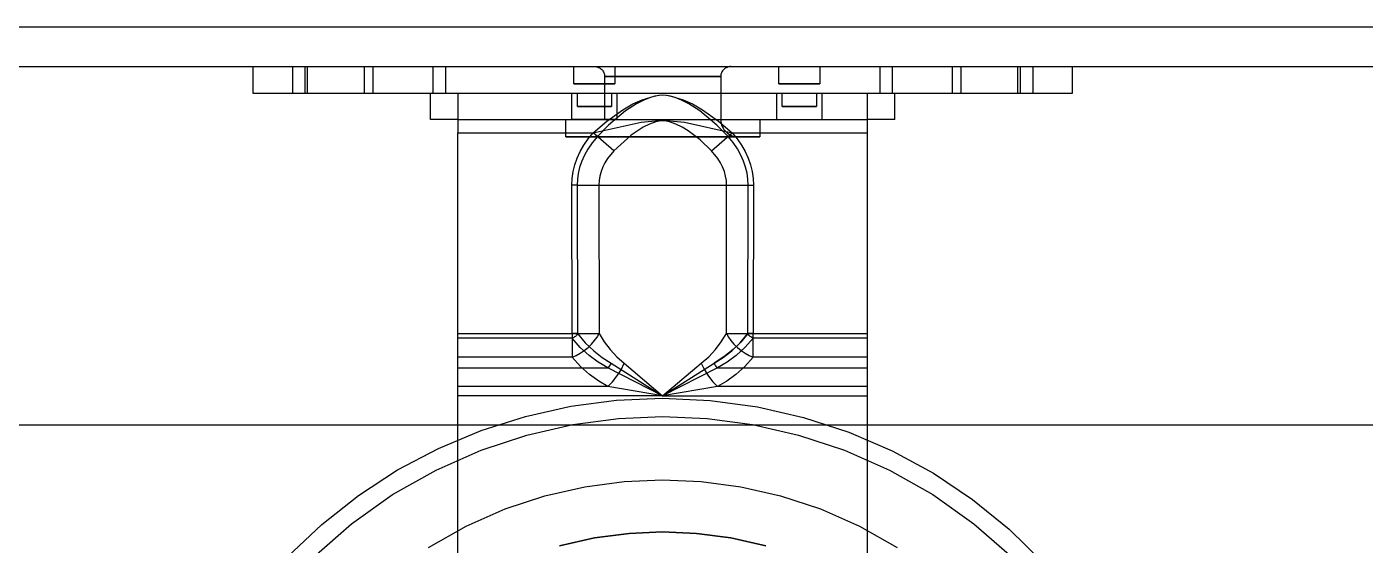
# Model space of a CAD drawing. Header units: millimetres. Extents: x 10366 to 13995, y 24552 to 29685.
# Drawn here: x 11777.9 to 11878.7, y 28018.4 to 28057.5 of the extents above; entities that cross this region are included whole.
import ezdxf

# ---------------------------------------------------------------- set-up
doc = ezdxf.new("R2010")
doc.units = ezdxf.units.MM
doc.header["$LTSCALE"] = 3
doc.layers.add('DomyÅ›lny', color=7, linetype='Continuous')

msp = doc.modelspace()

# ---------------------------------------------------------------- linework, layer by layer
at = {"layer": 'DomyÅ›lny'}
for p, q in [((11235.12, 28057.45), (11918.94, 28057.45)), ((11232.03, 28054.45), (11922.03, 28054.45)), ((11794.89, 28054.45), (11794.89, 28052.45)), ((11797.87, 28054.45), (11797.87, 28052.45)), ((11798.81, 28054.45), (11798.81, 28052.45)), ((11799.01, 28052.45), (11799.01, 28054.45)), ((11803.32, 28052.45), (11803.32, 28054.45)), ((11803.96, 28052.45), (11803.96, 28054.45)), ((11808.47, 28054.45), (11808.47, 28052.45)), ((11809.41, 28054.45), (11809.41, 28052.45)), ((11819.09, 28053.15), (11819.09, 28054.45)), ((11822.18, 28054.45), (11822.18, 28053.15)), ((11834.54, 28053.15), (11834.54, 28054.45)), ((11837.63, 28054.45), (11837.63, 28053.15)), ((11842.16, 28054.45), (11842.16, 28052.45)), ((11843.09, 28052.45), (11843.09, 28054.45)), ((11847.61, 28054.45), (11847.61, 28052.45)), ((11848.24, 28054.45), (11848.24, 28052.45)), ((11852.56, 28052.45), (11852.56, 28054.45)), ((11852.76, 28052.45), (11852.76, 28054.45)), ((11853.69, 28054.45), (11853.69, 28052.45)), ((11856.68, 28052.45), (11856.68, 28054.45)), ((11821.41, 28050.45), (11821.41, 28053.71)), ((11830.16, 28053.71), (11830.16, 28050.45)), ((11799.01, 28052.45), (11852.56, 28052.45)), ((11808.28, 28050.45), (11808.28, 28052.45)), ((11818.94, 28050.45), (11818.94, 28052.45)), ((11819.35, 28051.45), (11819.35, 28052.45)), ((11821.92, 28052.45), (11821.92, 28051.45)), ((11822.33, 28052.45), (11822.33, 28050.45)), ((11834.38, 28050.45), (11834.38, 28052.45)), ((11834.79, 28051.45), (11834.79, 28052.45)), ((11837.37, 28052.45), (11837.37, 28051.45)), ((11837.78, 28052.45), (11837.78, 28050.45)), ((11843.29, 28050.45), (11843.29, 28052.45)), ((11810.34, 28050.45), (11808.28, 28050.45)), ((11810.34, 28050.45), (11841.23, 28050.45)), ((11818.47, 28049.15), (11818.47, 28050.45)), ((11833.1, 28050.45), (11833.1, 28049.15)), ((11843.29, 28050.45), (11841.23, 28050.45)), ((11810.34, 28049.45), (11820.55, 28049.45)), ((11810.34, 28034.32), (11810.34, 28049.45)), ((11831.02, 28049.45), (11841.23, 28049.45)), ((11841.23, 28034.32), (11841.23, 28049.45)), ((11818.96, 28034.32), (11818.94, 28045.5)), ((11832.63, 28045.5), (11832.61, 28034.32)), ((11810.34, 28034.32), (11818.96, 28034.32)), ((11832.61, 28034.32), (11841.23, 28034.32)), ((11818.96, 28033.97), (11810.34, 28033.97)), ((11810.34, 28031.74), (11810.34, 28033.97)), ((11841.23, 28033.97), (11832.61, 28033.97)), ((11841.23, 28031.74), (11841.23, 28033.97)), ((11818.96, 28032.55), (11810.34, 28032.55)), ((11841.23, 28032.55), (11832.61, 28032.55)), ((11810.34, 28031.74), (11821.65, 28031.74)), ((11829.92, 28031.74), (11841.23, 28031.74)), ((11821.65, 28030.33), (11810.34, 28030.33)), ((11841.23, 28030.33), (11829.92, 28030.33)), ((11825.78, 28029.62), (11810.34, 28029.62)), ((11810.34, 28001.93), (11810.34, 28029.62)), ((11825.78, 28029.62), (11841.23, 28029.62)), ((11841.23, 28001.93), (11841.23, 28029.62)), ((11232.03, 28027.45), (11922.03, 28027.45))]:
    msp.add_line(p, q, dxfattribs=at)
for points in [[(11820.64, 28054.45, 0), (11820.72, 28054.45, 0), (11820.79, 28054.44, 0), (11820.87, 28054.42, 0), (11820.94, 28054.39, 0), (11821.01, 28054.36, 0), (11821.07, 28054.32, 0), (11821.13, 28054.28, 0), (11821.19, 28054.23, 0), (11821.24, 28054.18, 0), (11821.28, 28054.12, 0), (11821.32, 28054.06, 0), (11821.35, 28053.99, 0), (11821.38, 28053.92, 0), (11821.39, 28053.85, 0), (11821.4, 28053.78, 0), (11821.41, 28053.71, 0)], [(11830.92, 28054.45, 0), (11830.85, 28054.45, 0), (11830.77, 28054.44, 0), (11830.7, 28054.42, 0), (11830.63, 28054.39, 0), (11830.56, 28054.36, 0), (11830.49, 28054.32, 0), (11830.43, 28054.28, 0), (11830.38, 28054.23, 0), (11830.33, 28054.18, 0), (11830.29, 28054.12, 0), (11830.25, 28054.06, 0), (11830.22, 28053.99, 0), (11830.19, 28053.92, 0), (11830.17, 28053.85, 0), (11830.16, 28053.78, 0), (11830.16, 28053.71, 0)], [(11825.78, 28053.71, 0), (11821.71, 28053.71, 0), (11821.42, 28053.71, 0), (11821.41, 28053.71, 0), (11821.41, 28053.71, 0), (11821.41, 28053.71, 0), (11821.41, 28053.71, 0), (11821.41, 28053.71, 0), (11821.41, 28053.71, 0), (11821.41, 28053.71, 0), (11821.41, 28053.71, 0), (11821.41, 28053.71, 0), (11821.41, 28053.71, 0), (11821.41, 28053.71, 0), (11821.41, 28053.71, 0), (11821.41, 28053.71, 0), (11821.41, 28053.71, 0), (11821.41, 28053.71, 0), (11821.41, 28053.71, 0), (11821.41, 28053.71, 0), (11821.42, 28053.71, 0), (11821.48, 28053.71, 0), (11821.7, 28053.71, 0), (11824.09, 28053.71, 0), (11830.16, 28053.71, 0)], [(11830.16, 28053.71, 0), (11830.16, 28053.71, 0), (11830.16, 28053.71, 0), (11830.16, 28053.71, 0), (11830.16, 28053.71, 0), (11830.16, 28053.71, 0), (11830.16, 28053.71, 0), (11830.16, 28053.71, 0), (11830.16, 28053.71, 0), (11830.16, 28053.71, 0), (11830.16, 28053.71, 0), (11830.16, 28053.71, 0), (11830.16, 28053.71, 0), (11830.15, 28053.71, 0), (11830.13, 28053.71, 0), (11830.03, 28053.71, 0), (11829.62, 28053.71, 0), (11825.78, 28053.71, 0)], [(11794.89, 28052.45, 0), (11794.89, 28052.45, 0), (11794.89, 28052.45, 0), (11794.89, 28052.45, 0), (11794.89, 28052.45, 0), (11794.89, 28052.45, 0), (11794.89, 28052.45, 0), (11794.89, 28052.45, 0), (11794.89, 28052.45, 0), (11794.89, 28052.45, 0), (11794.89, 28052.45, 0), (11794.89, 28052.45, 0), (11794.89, 28052.45, 0), (11794.9, 28052.45, 0), (11794.92, 28052.45, 0), (11795.01, 28052.45, 0), (11795.4, 28052.45, 0), (11799.01, 28052.45, 0)], [(11810.34, 28052.45, 0), (11810.34, 28052.45, 0), (11810.34, 28052.45, 0), (11810.34, 28052.45, 0), (11810.34, 28052.45, 0), (11810.34, 28052.45, 0), (11810.34, 28052.45, 0), (11810.34, 28052.45, 0), (11810.34, 28052.45, 0), (11810.34, 28052.45, 0), (11810.34, 28052.45, 0), (11810.34, 28052.45, 0), (11810.34, 28052.44, 0), (11810.34, 28052.43, 0), (11810.34, 28052.35, 0), (11810.34, 28051.6, 0), (11810.34, 28049.45, 0)], [(11820.55, 28049.45, 0), (11821.58, 28050.34, 0), (11822.78, 28051.2, 0), (11823.53, 28051.63, 0), (11824.24, 28051.95, 0), (11825.15, 28052.23, 0), (11825.49, 28052.29, 0), (11825.78, 28052.31, 0), (11826.08, 28052.29, 0), (11826.42, 28052.23, 0), (11827.33, 28051.95, 0), (11828.04, 28051.63, 0), (11828.79, 28051.2, 0), (11829.99, 28050.34, 0), (11831.02, 28049.45, 0)], [(11830.71, 28049.18, 0), (11829.87, 28050.03, 0), (11828.57, 28051.12, 0), (11827.74, 28051.65, 0), (11827.2, 28051.92, 0), (11826.71, 28052.11, 0), (11826.36, 28052.22, 0), (11826.06, 28052.28, 0), (11825.78, 28052.3, 0), (11825.51, 28052.28, 0), (11825.2, 28052.22, 0), (11824.86, 28052.11, 0), (11824.37, 28051.92, 0), (11823.82, 28051.65, 0), (11822.99, 28051.12, 0), (11821.7, 28050.03, 0), (11820.86, 28049.18, 0)], [(11841.23, 28049.45, 0), (11841.23, 28052.45, 0)], [(11852.56, 28052.45, 0), (11856.68, 28052.45, 0)], [(11820.55, 28049.45, 0), (11824.15, 28050.27, 0), (11825.78, 28050.4, 0), (11827.42, 28050.27, 0), (11831.02, 28049.45, 0)], [(11829.47, 28048.09, 0), (11828.6, 28048.92, 0), (11827.7, 28049.61, 0), (11827.24, 28049.89, 0), (11826.78, 28050.11, 0), (11826.3, 28050.28, 0), (11826.05, 28050.33, 0), (11825.78, 28050.36, 0), (11825.51, 28050.33, 0), (11825.26, 28050.28, 0), (11824.79, 28050.11, 0), (11824.32, 28049.89, 0), (11823.41, 28049.29, 0), (11822.1, 28048.09, 0)], [(11830.16, 28050.45, 0), (11830.17, 28050.32, 0), (11830.19, 28050.18, 0), (11830.22, 28050.06, 0), (11830.27, 28049.93, 0), (11830.33, 28049.81, 0), (11830.4, 28049.7, 0), (11830.49, 28049.6, 0), (11830.58, 28049.51, 0), (11830.67, 28049.43, 0), (11830.78, 28049.35, 0), (11830.89, 28049.29, 0), (11831.01, 28049.24, 0), (11831.13, 28049.2, 0), (11831.25, 28049.17, 0), (11831.37, 28049.16, 0), (11831.5, 28049.15, 0)], [(11818.94, 28045.5, 0), (11818.96, 28046.02, 0), (11819.03, 28046.53, 0), (11819.16, 28047.04, 0), (11819.33, 28047.54, 0), (11819.56, 28048.05, 0), (11819.84, 28048.53, 0), (11820.17, 28049.01, 0), (11820.55, 28049.45, 0)], [(11820.86, 28049.18, 0), (11820.46, 28048.71, 0), (11820.14, 28048.23, 0), (11819.88, 28047.76, 0), (11819.67, 28047.28, 0), (11819.52, 28046.84, 0), (11819.42, 28046.4, 0), (11819.36, 28045.95, 0), (11819.34, 28045.5, 0)], [(11820.86, 28049.18, 0), (11820.55, 28049.45, 0)], [(11822.1, 28048.09, 0), (11820.55, 28049.45, 0)], [(11829.47, 28048.09, 0), (11831.02, 28049.45, 0)], [(11831.02, 28049.45, 0), (11830.71, 28049.18, 0)], [(11832.22, 28045.5, 0), (11832.2, 28045.96, 0), (11832.14, 28046.42, 0), (11832.03, 28046.87, 0), (11831.88, 28047.31, 0), (11831.68, 28047.78, 0), (11831.42, 28048.25, 0), (11831.1, 28048.72, 0), (11830.71, 28049.18, 0)], [(11831.02, 28049.45, 0), (11831.39, 28049.01, 0), (11831.73, 28048.53, 0), (11832, 28048.05, 0), (11832.23, 28047.54, 0), (11832.41, 28047.04, 0), (11832.53, 28046.54, 0), (11832.61, 28046.02, 0), (11832.63, 28045.5, 0)], [(11822.1, 28048.09, 0), (11821.63, 28047.52, 0), (11821.43, 28047.2, 0), (11821.27, 28046.88, 0), (11821.14, 28046.54, 0), (11821.05, 28046.2, 0), (11820.99, 28045.86, 0), (11820.97, 28045.51, 0)], [(11830.6, 28045.51, 0), (11830.58, 28045.86, 0), (11830.52, 28046.2, 0), (11830.43, 28046.54, 0), (11830.3, 28046.88, 0), (11830.13, 28047.2, 0), (11829.94, 28047.52, 0), (11829.47, 28048.09, 0)], [(11819.34, 28045.5, 0), (11818.94, 28045.5, 0)], [(11819.34, 28045.5, 0), (11832.22, 28045.5, 0)], [(11819.34, 28045.5, 0), (11819.36, 28034.32, 0)], [(11820.97, 28045.51, 0), (11820.99, 28034.32, 0)], [(11830.58, 28034.32, 0), (11830.6, 28045.51, 0)], [(11832.2, 28034.32, 0), (11832.22, 28045.5, 0)], [(11832.22, 28045.5, 0), (11832.63, 28045.5, 0)], [(11810.34, 28033.97, 0), (11810.34, 28034.32, 0)], [(11818.96, 28034.32, 0), (11818.96, 28032.55, 0)], [(11818.96, 28034.32, 0), (11820.99, 28034.32, 0)], [(11818.96, 28032.55, 0), (11819.26, 28032.68, 0), (11819.57, 28032.85, 0), (11819.87, 28033.05, 0), (11820.16, 28033.28, 0), (11820.42, 28033.53, 0), (11820.65, 28033.79, 0), (11820.84, 28034.06, 0), (11820.99, 28034.32, 0)], [(11819.36, 28034.32, 0), (11819.33, 28034.27, 0), (11819.29, 28034.21, 0), (11819.25, 28034.16, 0), (11819.2, 28034.11, 0), (11819.14, 28034.07, 0), (11819.08, 28034.03, 0), (11819.02, 28033.99, 0), (11818.96, 28033.97, 0)], [(11818.96, 28034.32, 0), (11818.96, 28033.97, 0)], [(11819.36, 28034.32, 0), (11818.96, 28034.32, 0)], [(11819.36, 28034.32, 0), (11819.95, 28033.63, 0), (11820.58, 28033.02, 0), (11821.22, 28032.52, 0), (11821.89, 28032.1, 0)], [(11820.99, 28034.32, 0), (11821.38, 28033.71, 0), (11821.82, 28033.12, 0), (11822.32, 28032.58, 0), (11822.88, 28032.1, 0)], [(11828.69, 28032.1, 0), (11829.25, 28032.58, 0), (11829.75, 28033.12, 0), (11830.19, 28033.71, 0), (11830.58, 28034.32, 0)], [(11829.67, 28032.1, 0), (11830.34, 28032.52, 0), (11830.99, 28033.02, 0), (11831.62, 28033.63, 0), (11832.2, 28034.32, 0)], [(11832.2, 28034.32, 0), (11831.67, 28033.68, 0), (11831.1, 28033.12, 0), (11830.4, 28032.56, 0), (11829.67, 28032.1, 0)], [(11830.58, 28034.32, 0), (11830.73, 28034.06, 0), (11830.92, 28033.79, 0), (11831.15, 28033.53, 0), (11831.41, 28033.28, 0), (11831.69, 28033.05, 0), (11832, 28032.85, 0), (11832.31, 28032.68, 0), (11832.61, 28032.55, 0)], [(11830.58, 28034.32, 0), (11832.61, 28034.32, 0)], [(11832.61, 28034.32, 0), (11832.2, 28034.32, 0)], [(11832.61, 28033.97, 0), (11832.55, 28033.99, 0), (11832.49, 28034.03, 0), (11832.43, 28034.07, 0), (11832.37, 28034.11, 0), (11832.32, 28034.16, 0), (11832.27, 28034.21, 0), (11832.23, 28034.27, 0), (11832.2, 28034.32, 0)], [(11832.61, 28033.97, 0), (11832.61, 28034.32, 0)], [(11832.61, 28032.55, 0), (11832.61, 28034.32, 0)], [(11841.23, 28033.97, 0), (11841.23, 28034.32, 0)], [(11821.65, 28031.74, 0), (11820.92, 28032.17, 0), (11820.25, 28032.67, 0), (11819.56, 28033.28, 0), (11818.96, 28033.97, 0)], [(11832.61, 28033.97, 0), (11832, 28033.29, 0), (11831.32, 28032.67, 0), (11830.64, 28032.17, 0), (11829.92, 28031.74, 0)], [(11821.65, 28030.33, 0), (11820.96, 28030.73, 0), (11820.27, 28031.24, 0), (11819.59, 28031.84, 0), (11818.96, 28032.55, 0)], [(11821.65, 28030.33, 0), (11822, 28030.68, 0), (11822.33, 28031.11, 0), (11822.64, 28031.6, 0), (11822.88, 28032.1, 0)], [(11821.89, 28032.1, 0), (11821.87, 28032.05, 0), (11821.83, 28031.97, 0), (11821.75, 28031.86, 0), (11821.7, 28031.8, 0), (11821.65, 28031.74, 0)], [(11821.89, 28032.1, 0), (11825.78, 28029.62, 0)], [(11822.88, 28032.1, 0), (11825.78, 28029.62, 0)], [(11825.78, 28029.62, 0), (11828.69, 28032.1, 0)], [(11825.78, 28029.62, 0), (11829.67, 28032.1, 0)], [(11828.69, 28032.1, 0), (11828.93, 28031.6, 0), (11829.23, 28031.11, 0), (11829.57, 28030.68, 0), (11829.92, 28030.33, 0)], [(11829.92, 28031.74, 0), (11829.86, 28031.8, 0), (11829.77, 28031.92, 0), (11829.71, 28032.01, 0), (11829.67, 28032.1, 0)], [(11832.61, 28032.55, 0), (11831.97, 28031.84, 0), (11831.3, 28031.24, 0), (11830.61, 28030.73, 0), (11829.92, 28030.33, 0)], [(11810.34, 28029.62, 0), (11810.34, 28031.74, 0)], [(11825.78, 28029.62, 0), (11821.65, 28031.74, 0)], [(11829.92, 28031.74, 0), (11825.78, 28029.62, 0)], [(11841.23, 28029.62, 0), (11841.23, 28031.74, 0)], [(11825.78, 28029.62, 0), (11821.65, 28030.33, 0)], [(11829.92, 28030.33, 0), (11825.78, 28029.62, 0)], [(11797.51, 28017.5, 0), (11800.08, 28019.94, 0), (11802.85, 28022.12, 0), (11805.8, 28024.04, 0), (11808.88, 28025.67, 0), (11812.11, 28027.02, 0), (11815.44, 28028.08, 0), (11818.85, 28028.84, 0), (11822.31, 28029.3, 0), (11825.78, 28029.45, 0)], [(11825.78, 28029.45, 0), (11829.37, 28029.29, 0), (11832.92, 28028.81, 0), (11836.4, 28028, 0), (11839.8, 28026.9, 0), (11843.07, 28025.49, 0), (11846.19, 28023.79, 0), (11849.13, 28021.82, 0), (11851.89, 28019.58, 0), (11854.41, 28017.12, 0)], [(11799.48, 28017.49, 0), (11802.34, 28019.99, 0), (11805.43, 28022.18, 0), (11808.7, 28024.03, 0), (11812.09, 28025.53, 0), (11815.55, 28026.67, 0), (11819.02, 28027.47, 0), (11822.44, 28027.92, 0), (11825.78, 28028.07, 0)], [(11825.78, 28028.07, 0), (11829.13, 28027.92, 0), (11832.55, 28027.47, 0), (11836.02, 28026.67, 0), (11839.48, 28025.53, 0), (11842.87, 28024.03, 0), (11846.14, 28022.18, 0), (11849.23, 28019.99, 0), (11852.09, 28017.49, 0)], [(11808.12, 28018.19, 0), (11810.96, 28019.8, 0), (11813.9, 28021.1, 0), (11816.9, 28022.09, 0), (11819.91, 28022.78, 0), (11822.88, 28023.17, 0), (11825.78, 28023.3, 0), (11828.68, 28023.17, 0), (11831.66, 28022.78, 0), (11834.67, 28022.09, 0), (11837.67, 28021.1, 0), (11840.61, 28019.8, 0), (11843.45, 28018.19, 0)], [(11818.01, 28018.32, 0), (11820.64, 28018.92, 0), (11823.25, 28019.26, 0), (11825.78, 28019.37, 0), (11828.32, 28019.26, 0), (11830.92, 28018.92, 0), (11833.55, 28018.32, 0)], [(11833.55, 28018.32, 0), (11830.92, 28018.92, 0), (11828.32, 28019.26, 0), (11825.78, 28019.37, 0), (11823.25, 28019.26, 0), (11820.64, 28018.92, 0), (11818.01, 28018.32, 0)]]:
    msp.add_polyline3d(points, dxfattribs=at)
for points in [[(11822.18, 28053.15, 0), (11822.18, 28053.15, 0), (11822.18, 28053.15, 0), (11822.18, 28053.15, 0), (11822.18, 28053.15, 0), (11822.18, 28053.15, 0), (11822.18, 28053.15, 0), (11822.18, 28053.15, 0), (11822.18, 28053.15, 0), (11822.18, 28053.15, 0), (11822.18, 28053.15, 0), (11822.18, 28053.15, 0), (11822.17, 28053.15, 0), (11822.13, 28053.15, 0), (11821.99, 28053.15, 0), (11819.32, 28053.15, 0), (11819.1, 28053.15, 0), (11819.09, 28053.15, 0), (11819.09, 28053.15, 0), (11819.09, 28053.15, 0), (11819.09, 28053.15, 0), (11819.09, 28053.15, 0), (11819.09, 28053.15, 0), (11819.09, 28053.15, 0), (11819.09, 28053.15, 0), (11819.09, 28053.15, 0), (11819.09, 28053.15, 0), (11819.09, 28053.15, 0), (11819.09, 28053.15, 0), (11819.09, 28053.15, 0), (11819.09, 28053.15, 0), (11819.09, 28053.15, 0), (11819.09, 28053.15, 0), (11819.09, 28053.15, 0), (11819.1, 28053.15, 0), (11819.13, 28053.15, 0), (11819.28, 28053.15, 0)], [(11837.63, 28053.15, 0), (11837.63, 28053.15, 0), (11837.63, 28053.15, 0), (11837.63, 28053.15, 0), (11837.63, 28053.15, 0), (11837.63, 28053.15, 0), (11837.63, 28053.15, 0), (11837.63, 28053.15, 0), (11837.63, 28053.15, 0), (11837.63, 28053.15, 0), (11837.63, 28053.15, 0), (11837.62, 28053.15, 0), (11837.62, 28053.15, 0), (11837.58, 28053.15, 0), (11837.44, 28053.15, 0), (11834.77, 28053.15, 0), (11834.54, 28053.15, 0), (11834.54, 28053.15, 0), (11834.54, 28053.15, 0), (11834.54, 28053.15, 0), (11834.54, 28053.15, 0), (11834.54, 28053.15, 0), (11834.54, 28053.15, 0), (11834.54, 28053.15, 0), (11834.54, 28053.15, 0), (11834.54, 28053.15, 0), (11834.54, 28053.15, 0), (11834.54, 28053.15, 0), (11834.54, 28053.15, 0), (11834.54, 28053.15, 0), (11834.54, 28053.15, 0), (11834.54, 28053.15, 0), (11834.54, 28053.15, 0), (11834.54, 28053.15, 0), (11834.55, 28053.15, 0), (11834.58, 28053.15, 0), (11834.73, 28053.15, 0)], [(11821.92, 28051.45, 0), (11821.92, 28051.45, 0), (11821.92, 28051.45, 0), (11821.92, 28051.45, 0), (11821.92, 28051.45, 0), (11821.92, 28051.45, 0), (11821.92, 28051.45, 0), (11821.92, 28051.45, 0), (11821.92, 28051.45, 0), (11821.92, 28051.45, 0), (11821.92, 28051.45, 0), (11821.92, 28051.45, 0), (11821.91, 28051.45, 0), (11821.88, 28051.45, 0), (11821.76, 28051.45, 0), (11819.54, 28051.45, 0), (11819.35, 28051.45, 0), (11819.35, 28051.45, 0), (11819.35, 28051.45, 0), (11819.35, 28051.45, 0), (11819.35, 28051.45, 0), (11819.35, 28051.45, 0), (11819.35, 28051.45, 0), (11819.35, 28051.45, 0), (11819.35, 28051.45, 0), (11819.35, 28051.45, 0), (11819.35, 28051.45, 0), (11819.35, 28051.45, 0), (11819.35, 28051.45, 0), (11819.35, 28051.45, 0), (11819.35, 28051.45, 0), (11819.35, 28051.45, 0), (11819.35, 28051.45, 0), (11819.35, 28051.45, 0), (11819.36, 28051.45, 0), (11819.38, 28051.45, 0), (11819.51, 28051.45, 0)], [(11837.37, 28051.45, 0), (11837.37, 28051.45, 0), (11837.37, 28051.45, 0), (11837.37, 28051.45, 0), (11837.37, 28051.45, 0), (11837.37, 28051.45, 0), (11837.37, 28051.45, 0), (11837.37, 28051.45, 0), (11837.37, 28051.45, 0), (11837.37, 28051.45, 0), (11837.37, 28051.45, 0), (11837.37, 28051.45, 0), (11837.36, 28051.45, 0), (11837.33, 28051.45, 0), (11837.21, 28051.45, 0), (11834.99, 28051.45, 0), (11834.8, 28051.45, 0), (11834.8, 28051.45, 0), (11834.79, 28051.45, 0), (11834.79, 28051.45, 0), (11834.79, 28051.45, 0), (11834.79, 28051.45, 0), (11834.79, 28051.45, 0), (11834.79, 28051.45, 0), (11834.79, 28051.45, 0), (11834.79, 28051.45, 0), (11834.79, 28051.45, 0), (11834.79, 28051.45, 0), (11834.79, 28051.45, 0), (11834.79, 28051.45, 0), (11834.79, 28051.45, 0), (11834.79, 28051.45, 0), (11834.8, 28051.45, 0), (11834.8, 28051.45, 0), (11834.8, 28051.45, 0), (11834.83, 28051.45, 0), (11834.95, 28051.45, 0)], [(11818.94, 28050.45, 0), (11818.94, 28050.45, 0), (11818.94, 28050.45, 0), (11818.94, 28050.45, 0), (11818.94, 28050.45, 0), (11818.94, 28050.45, 0), (11818.94, 28050.45, 0), (11818.94, 28050.45, 0), (11818.94, 28050.45, 0), (11818.94, 28050.45, 0), (11818.94, 28050.45, 0), (11818.94, 28050.45, 0), (11818.95, 28050.45, 0), (11818.98, 28050.45, 0), (11819.14, 28050.45, 0), (11822.08, 28050.45, 0), (11822.33, 28050.45, 0), (11822.33, 28050.45, 0), (11822.33, 28050.45, 0), (11822.33, 28050.45, 0), (11822.33, 28050.45, 0), (11822.33, 28050.45, 0), (11822.33, 28050.45, 0), (11822.33, 28050.45, 0), (11822.33, 28050.45, 0), (11822.33, 28050.45, 0), (11822.33, 28050.45, 0), (11822.33, 28050.45, 0), (11822.33, 28050.45, 0), (11822.33, 28050.45, 0), (11822.33, 28050.45, 0), (11822.33, 28050.45, 0), (11822.33, 28050.45, 0), (11822.33, 28050.45, 0), (11822.32, 28050.45, 0), (11822.28, 28050.45, 0), (11822.12, 28050.45, 0)], [(11833.1, 28049.15, 0), (11833.1, 28049.15, 0), (11833.1, 28049.15, 0), (11833.1, 28049.15, 0), (11833.1, 28049.15, 0), (11833.1, 28049.15, 0), (11833.1, 28049.15, 0), (11833.1, 28049.15, 0), (11833.1, 28049.15, 0), (11833.09, 28049.15, 0), (11833.09, 28049.15, 0), (11833.08, 28049.15, 0), (11833.04, 28049.15, 0), (11832.88, 28049.15, 0), (11832.19, 28049.15, 0), (11819.58, 28049.15, 0), (11818.51, 28049.15, 0), (11818.48, 28049.15, 0), (11818.47, 28049.15, 0), (11818.47, 28049.15, 0), (11818.47, 28049.15, 0), (11818.47, 28049.15, 0), (11818.47, 28049.15, 0), (11818.47, 28049.15, 0), (11818.47, 28049.15, 0), (11818.47, 28049.15, 0), (11818.47, 28049.15, 0), (11818.47, 28049.15, 0), (11818.47, 28049.15, 0), (11818.47, 28049.15, 0), (11818.47, 28049.15, 0), (11818.47, 28049.15, 0), (11818.47, 28049.15, 0), (11818.48, 28049.15, 0), (11818.52, 28049.15, 0), (11818.68, 28049.15, 0), (11819.37, 28049.15, 0)], [(11825.78, 28049.15, 0), (11820.07, 28049.15, 0), (11825.78, 28049.15, 0), (11831.5, 28049.15, 0)]]:
    msp.add_polyline3d(points, close=True, dxfattribs=at)

doc.saveas('drawing.dxf')
